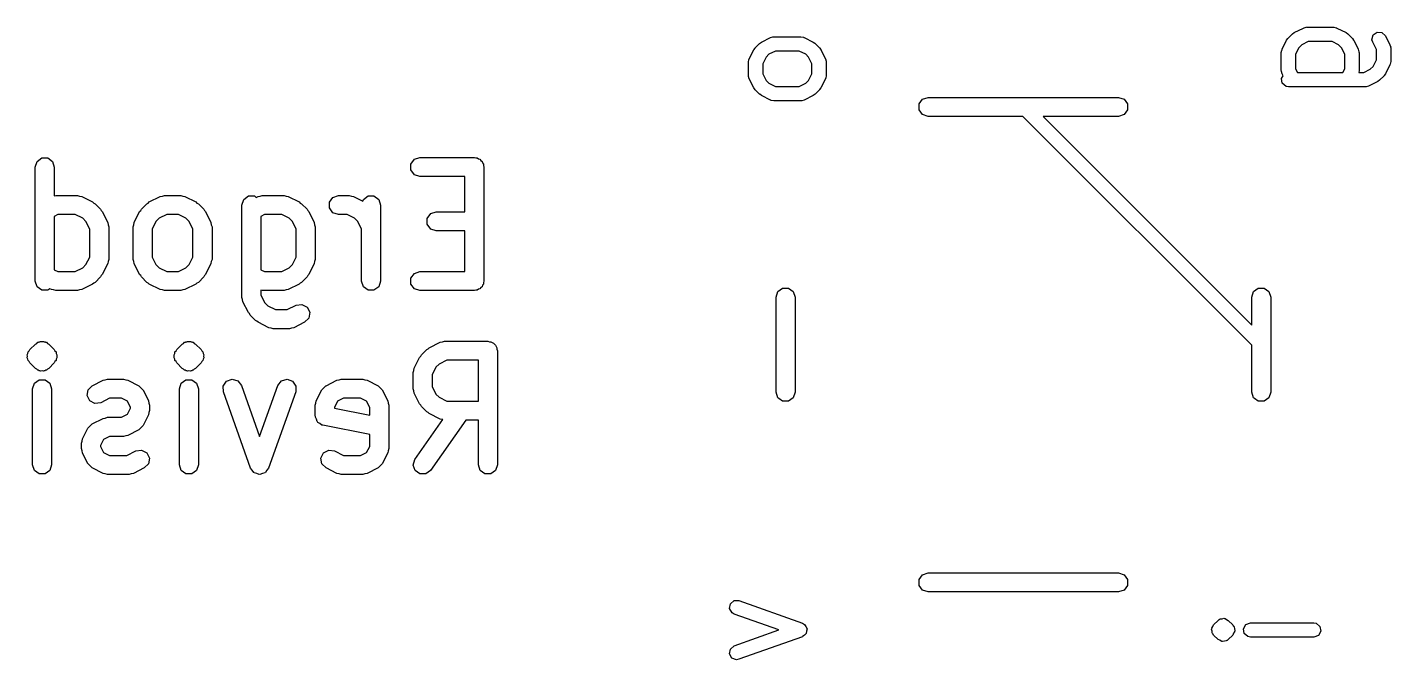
# Model space of a CAD drawing. Extents: x 0 to 132, y -20 to 105.
# Drawn here: x 74.22 to 88.55, y -0.09 to 6.56 of the extents above; entities that cross this region are included whole.
import ezdxf

# ---------------------------------------------------------------- set-up
doc = ezdxf.new("R2010")
doc.units = 0
doc.layers.add('BLACK', color=7, linetype='CONTINUOUS')

msp = doc.modelspace()

# ---------------------------------------------------------------- linework, layer by layer
at = {"layer": 'BLACK', "linetype": 'CONTINUOUS'}
for p, q in [((81.9394, 6.40287), (82.0346, 6.45049)), ((82.0346, 6.45049), (82.0596, 6.45791)), ((82.0596, 6.45791), (82.064, 6.45687)), ((82.064, 6.45687), (82.0682, 6.4584)), ((82.0682, 6.4584), (82.3539, 6.4584)), ((82.3539, 6.4584), (82.3796, 6.45388)), ((82.3796, 6.45388), (82.383, 6.451)), ((82.383, 6.451), (82.3874, 6.45049)), ((82.3874, 6.45049), (82.4827, 6.40287)), ((87.4723, 6.4412), (87.5199, 6.48882)), ((87.5199, 6.48882), (87.5383, 6.50168)), ((87.5383, 6.50168), (87.5394, 6.50287)), ((87.5394, 6.50287), (87.6346, 6.55049)), ((87.6346, 6.55049), (87.6596, 6.55791)), ((87.6596, 6.55791), (87.664, 6.55687)), ((87.664, 6.55687), (87.6682, 6.5584)), ((87.6682, 6.5584), (87.9539, 6.5584)), ((87.9539, 6.5584), (87.9796, 6.55388)), ((87.9796, 6.55388), (87.983, 6.551)), ((87.983, 6.551), (87.9874, 6.55049)), ((87.9874, 6.55049), (88.0827, 6.50287)), ((88.0827, 6.50287), (88.1007, 6.48951)), ((88.1007, 6.48951), (88.1022, 6.48882)), ((88.1022, 6.48882), (88.1498, 6.4412)), ((88.3556, 6.42721), (88.3675, 6.47711)), ((88.3675, 6.47711), (88.4087, 6.50767)), ((88.4087, 6.50767), (88.4599, 6.5046)), ((88.4599, 6.5046), (88.4972, 6.46933)), ((88.4972, 6.46933), (88.5448, 6.37409)), ((81.8106, 6.22647), (81.8583, 6.32171)), ((81.8583, 6.32171), (81.8716, 6.33971)), ((81.8716, 6.33971), (81.8723, 6.3412)), ((81.8723, 6.3412), (81.9199, 6.38882)), ((81.9199, 6.38882), (81.9383, 6.40168)), ((81.9383, 6.40168), (81.9394, 6.40287)), ((82.0859, 6.3084), (82.0174, 6.27415)), ((82.3362, 6.3084), (82.0859, 6.3084)), ((82.4047, 6.27415), (82.3362, 6.3084)), ((82.4827, 6.40287), (82.5007, 6.38951)), ((82.5007, 6.38951), (82.5022, 6.38882)), ((82.5022, 6.38882), (82.5498, 6.3412)), ((82.5498, 6.3412), (82.5627, 6.32283)), ((82.5627, 6.32283), (82.5638, 6.32171)), ((82.5638, 6.32171), (82.6115, 6.22647)), ((87.4027, 6.29293), (87.4072, 6.31858)), ((87.4072, 6.31858), (87.4101, 6.32201)), ((87.4101, 6.32201), (87.4106, 6.32647)), ((87.4106, 6.32647), (87.4583, 6.42171)), ((87.4583, 6.42171), (87.4716, 6.43971)), ((87.4716, 6.43971), (87.4723, 6.4412)), ((87.587, 6.34374), (87.5527, 6.27522)), ((87.6174, 6.37415), (87.587, 6.34374)), ((87.6859, 6.40841), (87.6174, 6.37415)), ((87.9362, 6.40841), (87.6859, 6.40841)), ((88.0047, 6.37415), (87.9362, 6.40841)), ((88.0351, 6.34374), (88.0047, 6.37415)), ((88.0694, 6.27522), (88.0351, 6.34374)), ((88.1498, 6.4412), (88.1627, 6.42283)), ((88.1627, 6.42283), (88.1638, 6.42171)), ((88.1638, 6.42171), (88.2115, 6.32647)), ((88.2115, 6.32647), (88.2189, 6.3015)), ((88.363, 6.40224), (88.3556, 6.42721)), ((88.4027, 6.32284), (88.363, 6.40224)), ((88.4027, 6.2154), (88.4027, 6.32284)), ((88.5448, 6.37409), (88.5522, 6.34912)), ((88.5522, 6.34912), (88.5512, 6.34476)), ((88.5512, 6.34476), (88.5527, 6.34055)), ((88.5527, 6.34055), (88.5527, 6.19769)), ((81.8027, 6.19293), (81.8072, 6.21858)), ((81.8027, 6.05007), (81.8027, 6.19293)), ((81.8072, 6.21858), (81.8101, 6.22201)), ((81.8101, 6.22201), (81.8106, 6.22647)), ((81.987, 6.24374), (81.9527, 6.17522)), ((81.9527, 6.17522), (81.9527, 6.06778)), ((82.0174, 6.27415), (81.987, 6.24374)), ((82.4351, 6.24374), (82.4047, 6.27415)), ((82.4694, 6.17522), (82.4351, 6.24374)), ((82.4694, 6.06778), (82.4694, 6.17522)), ((82.6115, 6.22647), (82.6189, 6.2015)), ((82.6189, 6.2015), (82.6178, 6.19714)), ((82.6178, 6.19714), (82.6194, 6.19293)), ((82.6194, 6.19293), (82.6194, 6.05007)), ((87.4027, 6.10245), (87.4027, 6.29293)), ((87.5527, 6.27522), (87.5527, 6.12016)), ((88.0694, 6.12016), (88.0694, 6.27522)), ((88.2189, 6.3015), (88.2178, 6.29714)), ((88.2178, 6.29714), (88.2194, 6.29293)), ((88.2194, 6.29293), (88.2194, 6.10245)), ((88.3685, 6.14688), (88.4027, 6.2154)), ((88.5448, 6.16415), (88.4972, 6.06891)), ((88.5453, 6.1686), (88.5448, 6.16415)), ((88.5482, 6.17204), (88.5453, 6.1686)), ((88.5527, 6.19769), (88.5482, 6.17204)), ((81.8042, 6.04586), (81.8027, 6.05007)), ((81.8032, 6.0415), (81.8042, 6.04586)), ((81.8106, 6.01653), (81.8032, 6.0415)), ((81.9527, 6.06778), (81.987, 5.99926)), ((82.4351, 5.99926), (82.4694, 6.06778)), ((82.612, 6.02098), (82.6115, 6.01653)), ((82.6149, 6.02442), (82.612, 6.02098)), ((82.6194, 6.05007), (82.6149, 6.02442)), ((87.4042, 6.09824), (87.4027, 6.10245)), ((87.4032, 6.09388), (87.4042, 6.09824)), ((87.4106, 6.06891), (87.4032, 6.09388)), ((87.4039, 6.02024), (87.4205, 6.04912)), ((87.4128, 5.96971), (87.4039, 6.02024)), ((87.4205, 6.04912), (87.4106, 6.06891)), ((87.5527, 6.12016), (87.5717, 6.08221)), ((87.5717, 6.08221), (88.0504, 6.08221)), ((88.0504, 6.08221), (88.0694, 6.12016)), ((88.2194, 6.10245), (88.2158, 6.08221)), ((88.2158, 6.08221), (88.2695, 6.08221)), ((88.2695, 6.08221), (88.338, 6.11647)), ((88.338, 6.11647), (88.3685, 6.14688)), ((88.4831, 6.04942), (88.4355, 6.0018)), ((88.4838, 6.0509), (88.4831, 6.04942)), ((88.4972, 6.06891), (88.4838, 6.0509)), ((81.8583, 5.92129), (81.8106, 6.01653)), ((81.8594, 5.92017), (81.8583, 5.92129)), ((81.8723, 5.9018), (81.8594, 5.92017)), ((81.9199, 5.85418), (81.8723, 5.9018)), ((81.987, 5.99926), (82.0174, 5.96885)), ((82.0174, 5.96885), (82.0859, 5.9346)), ((82.0859, 5.9346), (82.3362, 5.9346)), ((82.3362, 5.9346), (82.4047, 5.96885)), ((82.4047, 5.96885), (82.4351, 5.99926)), ((82.5498, 5.9018), (82.5022, 5.85418)), ((82.5505, 5.90328), (82.5498, 5.9018)), ((82.5638, 5.92129), (82.5505, 5.90328)), ((82.6115, 6.01653), (82.5638, 5.92129)), ((87.4521, 5.93674), (87.4128, 5.96971)), ((87.4777, 5.93221), (87.4521, 5.93674)), ((88.2872, 5.93221), (87.4777, 5.93221)), ((88.2915, 5.93375), (88.2872, 5.93221)), ((88.2958, 5.93271), (88.2915, 5.93375)), ((88.3208, 5.94013), (88.2958, 5.93271)), ((88.416, 5.98775), (88.3208, 5.94013)), ((88.4171, 5.98894), (88.416, 5.98775)), ((88.4355, 6.0018), (88.4171, 5.98894)), ((81.9214, 5.85349), (81.9199, 5.85418)), ((81.9394, 5.84013), (81.9214, 5.85349)), ((82.0346, 5.79251), (81.9394, 5.84013)), ((82.0391, 5.792), (82.0346, 5.79251)), ((82.0425, 5.78912), (82.0391, 5.792)), ((82.0682, 5.7846), (82.0425, 5.78912)), ((82.3539, 5.7846), (82.0682, 5.7846)), ((82.3581, 5.78613), (82.3539, 5.7846)), ((82.3625, 5.78509), (82.3581, 5.78613)), ((82.3874, 5.79251), (82.3625, 5.78509)), ((82.4827, 5.84013), (82.3874, 5.79251)), ((82.4838, 5.84132), (82.4827, 5.84013)), ((82.5022, 5.85418), (82.4838, 5.84132)), ((83.5969, 5.7524), (83.6332, 5.8024)), ((83.5969, 5.6906), (83.5969, 5.7524)), ((83.6332, 5.8024), (83.692, 5.8215)), ((83.692, 5.8215), (85.692, 5.8215)), ((85.692, 5.8215), (85.7508, 5.8024)), ((85.7508, 5.8024), (85.7871, 5.7524)), ((85.7871, 5.7524), (85.7871, 5.6906)), ((83.6332, 5.6406), (83.5969, 5.6906)), ((83.692, 5.6215), (83.6332, 5.6406)), ((84.6859, 5.6215), (83.692, 5.6215)), ((87.092, 3.21543), (84.6859, 5.6215)), ((85.692, 5.6215), (84.8981, 5.6215)), ((84.8981, 5.6215), (87.092, 3.42757)), ((85.7508, 5.6406), (85.692, 5.6215)), ((85.7871, 5.6906), (85.7508, 5.6406)), ((74.3262, 5.14792), (74.3762, 5.18425)), ((74.3762, 5.18425), (74.438, 5.18425)), ((74.438, 5.18425), (74.488, 5.14792)), ((78.2549, 5.12005), (78.2912, 5.17005)), ((78.2912, 5.17005), (78.35, 5.18914)), ((78.35, 5.18914), (78.9214, 5.18914)), ((78.9214, 5.18914), (78.9365, 5.18425)), ((78.9365, 5.18425), (78.9523, 5.18425)), ((78.9523, 5.18425), (78.9651, 5.17494)), ((78.9651, 5.17494), (78.9802, 5.17005)), ((78.9802, 5.17005), (78.9895, 5.15723)), ((74.3071, 5.08914), (74.3262, 5.14792)), ((74.3071, 3.88914), (74.3071, 5.08914)), ((74.488, 5.14792), (74.5071, 5.08914)), ((74.5071, 5.08914), (74.5071, 4.7845)), ((78.2549, 5.05824), (78.2549, 5.12005)), ((78.2912, 5.00824), (78.2549, 5.05824)), ((78.9895, 5.15723), (79.0023, 5.14792)), ((79.0023, 5.14792), (79.0072, 5.13286)), ((79.0072, 5.13286), (79.0165, 5.12005)), ((79.0165, 5.12005), (79.0165, 5.10421)), ((79.0165, 5.10421), (79.0214, 5.08914)), ((79.0214, 5.08914), (79.0214, 3.88914)), ((78.35, 4.98914), (78.2912, 5.00824)), ((78.8214, 4.98914), (78.35, 4.98914)), ((78.8214, 4.61771), (78.8214, 4.98914)), ((74.5071, 4.7845), (74.5214, 4.78914)), ((74.5214, 4.78914), (74.75, 4.78914)), ((74.75, 4.78914), (74.7719, 4.78202)), ((74.7719, 4.78202), (74.7947, 4.77858)), ((74.7947, 4.77858), (74.909, 4.72144)), ((75.5053, 4.72144), (75.6196, 4.77858)), ((75.6196, 4.77858), (75.6424, 4.78202)), ((75.6424, 4.78202), (75.6643, 4.78914)), ((75.6643, 4.78914), (75.8357, 4.78914)), ((75.8357, 4.78914), (75.8576, 4.78202)), ((75.8576, 4.78202), (75.8804, 4.77858)), ((75.8804, 4.77858), (75.9947, 4.72144)), ((76.4786, 4.68914), (76.4977, 4.74792)), ((76.4977, 4.74792), (76.5477, 4.78425)), ((76.5477, 4.78425), (76.6095, 4.78425)), ((76.6095, 4.78425), (76.6299, 4.76944)), ((76.6299, 4.76944), (76.6481, 4.77858)), ((76.6481, 4.77858), (76.6709, 4.78202)), ((76.6709, 4.78202), (76.6929, 4.78914)), ((76.6929, 4.78914), (76.9214, 4.78914)), ((76.9214, 4.78914), (76.9434, 4.78202)), ((76.9434, 4.78202), (76.9661, 4.77858)), ((76.9661, 4.77858), (77.0804, 4.72144)), ((77.3978, 4.72004), (77.4341, 4.77004)), ((77.4341, 4.77004), (77.4929, 4.78914)), ((77.4929, 4.78914), (77.6071, 4.78914)), ((77.6071, 4.78914), (77.6291, 4.78202)), ((77.6291, 4.78202), (77.6519, 4.77858)), ((77.6519, 4.77858), (77.749, 4.73002)), ((77.749, 4.73002), (77.7548, 4.74792)), ((77.7548, 4.74792), (77.8048, 4.78425)), ((77.8048, 4.78425), (77.8666, 4.78425)), ((77.8666, 4.78425), (77.9166, 4.74792)), ((77.9166, 4.74792), (77.9357, 4.68914)), ((74.545, 4.58914), (74.5071, 4.5702)), ((74.7264, 4.58914), (74.545, 4.58914)), ((74.805, 4.54981), (74.7264, 4.58914)), ((74.909, 4.72144), (74.9206, 4.71007)), ((74.9206, 4.71007), (74.935, 4.70271)), ((74.935, 4.70271), (74.9921, 4.64557)), ((74.9921, 4.64557), (74.9995, 4.63113)), ((74.9995, 4.63113), (75.0109, 4.61958)), ((75.0109, 4.61958), (75.068, 4.50529)), ((75.3463, 4.50529), (75.4034, 4.61958)), ((75.4034, 4.61958), (75.4148, 4.63113)), ((75.4148, 4.63113), (75.4221, 4.64557)), ((75.4221, 4.64557), (75.4793, 4.70271)), ((75.4793, 4.70271), (75.4937, 4.71007)), ((75.4937, 4.71007), (75.5053, 4.72144)), ((75.6879, 4.58914), (75.6092, 4.54982)), ((75.8121, 4.58914), (75.6879, 4.58914)), ((75.8908, 4.54981), (75.8121, 4.58914)), ((75.9947, 4.72144), (76.0063, 4.71007)), ((76.0063, 4.71007), (76.0207, 4.70271)), ((76.0207, 4.70271), (76.0779, 4.64557)), ((76.0779, 4.64557), (76.0852, 4.63113)), ((76.0852, 4.63113), (76.0966, 4.61958)), ((76.0966, 4.61958), (76.1537, 4.50529)), ((76.4786, 3.71771), (76.4786, 4.68914)), ((76.7165, 4.58914), (76.6786, 4.5702)), ((76.8978, 4.58914), (76.7165, 4.58914)), ((76.9765, 4.54981), (76.8978, 4.58914)), ((77.0804, 4.72144), (77.092, 4.71007)), ((77.092, 4.71007), (77.1064, 4.70271)), ((77.1064, 4.70271), (77.1636, 4.64557)), ((77.1636, 4.64557), (77.1709, 4.63113)), ((77.1709, 4.63113), (77.1823, 4.61958)), ((77.1823, 4.61958), (77.2394, 4.50529)), ((77.3978, 4.65824), (77.3978, 4.72004)), ((77.4341, 4.60824), (77.3978, 4.65824)), ((77.4929, 4.58914), (77.4341, 4.60824)), ((77.5835, 4.58914), (77.4929, 4.58914)), ((77.6622, 4.54981), (77.5835, 4.58914)), ((77.9357, 4.68914), (77.9357, 3.88914)), ((78.4263, 4.54862), (78.4626, 4.59862)), ((78.4626, 4.59862), (78.5214, 4.61771)), ((78.5214, 4.61771), (78.8214, 4.61771)), ((74.5071, 4.5702), (74.5071, 4.00809)), ((74.8392, 4.51562), (74.805, 4.54981)), ((74.8786, 4.43696), (74.8392, 4.51562)), ((75.068, 4.50529), (75.0714, 4.4825)), ((75.0714, 4.4825), (75.0786, 4.46057)), ((75.0786, 4.46057), (75.0786, 4.11771)), ((75.3357, 4.46057), (75.3428, 4.4825)), ((75.3357, 4.11771), (75.3357, 4.46057)), ((75.3428, 4.4825), (75.3463, 4.50529)), ((75.575, 4.51562), (75.5357, 4.43697)), ((75.6092, 4.54982), (75.575, 4.51562)), ((75.925, 4.51562), (75.8908, 4.54981)), ((75.9643, 4.43696), (75.925, 4.51562)), ((76.1537, 4.50529), (76.1572, 4.4825)), ((76.1572, 4.4825), (76.1643, 4.46057)), ((76.1643, 4.46057), (76.1643, 4.11771)), ((76.6786, 4.5702), (76.6786, 4.00809)), ((77.0107, 4.51562), (76.9765, 4.54981)), ((77.05, 4.43696), (77.0107, 4.51562)), ((77.2394, 4.50529), (77.2429, 4.4825)), ((77.2429, 4.4825), (77.25, 4.46057)), ((77.25, 4.46057), (77.25, 4.11771)), ((77.6964, 4.51562), (77.6622, 4.54981)), ((77.7357, 4.43697), (77.6964, 4.51562)), ((78.4263, 4.48681), (78.4263, 4.54862)), ((78.4626, 4.43681), (78.4263, 4.48681)), ((74.8786, 4.14132), (74.8786, 4.43696)), ((75.5357, 4.43697), (75.5357, 4.14132)), ((75.9643, 4.14132), (75.9643, 4.43696)), ((77.05, 4.14132), (77.05, 4.43696)), ((77.7357, 3.88914), (77.7357, 4.43697)), ((78.5214, 4.41771), (78.4626, 4.43681)), ((78.8214, 4.41771), (78.5214, 4.41771)), ((78.8214, 3.98914), (78.8214, 4.41771)), ((74.7264, 3.98914), (74.8051, 4.02847)), ((74.8051, 4.02847), (74.8392, 4.06266)), ((74.8392, 4.06266), (74.8786, 4.14132)), ((75.068, 4.07299), (75.0109, 3.95871)), ((75.0714, 4.09579), (75.068, 4.07299)), ((75.0786, 4.11771), (75.0714, 4.09579)), ((75.3428, 4.09579), (75.3357, 4.11771)), ((75.3463, 4.07299), (75.3428, 4.09579)), ((75.4034, 3.95871), (75.3463, 4.07299)), ((75.5357, 4.14132), (75.575, 4.06266)), ((75.575, 4.06266), (75.6092, 4.02847)), ((75.6092, 4.02847), (75.6879, 3.98914)), ((75.8121, 3.98914), (75.8908, 4.02847)), ((75.8908, 4.02847), (75.925, 4.06267)), ((75.925, 4.06267), (75.9643, 4.14132)), ((76.1537, 4.07299), (76.0966, 3.95871)), ((76.1572, 4.09579), (76.1537, 4.07299)), ((76.1643, 4.11771), (76.1572, 4.09579)), ((76.8978, 3.98914), (76.9765, 4.02847)), ((76.9765, 4.02847), (77.0107, 4.06266)), ((77.0107, 4.06266), (77.05, 4.14132)), ((77.2394, 4.07299), (77.1823, 3.95871)), ((77.2429, 4.09579), (77.2394, 4.07299)), ((77.25, 4.11771), (77.2429, 4.09579)), ((74.3262, 3.83037), (74.3071, 3.88914)), ((74.5071, 4.00809), (74.545, 3.98914)), ((74.545, 3.98914), (74.7264, 3.98914)), ((74.935, 3.87558), (74.9206, 3.86822)), ((74.9921, 3.93272), (74.935, 3.87558)), ((74.9995, 3.94716), (74.9921, 3.93272)), ((75.0109, 3.95871), (74.9995, 3.94716)), ((75.4148, 3.94716), (75.4034, 3.95871)), ((75.4221, 3.93272), (75.4148, 3.94716)), ((75.4793, 3.87558), (75.4221, 3.93272)), ((75.4937, 3.86822), (75.4793, 3.87558)), ((75.6879, 3.98914), (75.8121, 3.98914)), ((76.0207, 3.87558), (76.0063, 3.86822)), ((76.0779, 3.93272), (76.0207, 3.87558)), ((76.0852, 3.94716), (76.0779, 3.93272)), ((76.0966, 3.95871), (76.0852, 3.94716)), ((76.6786, 4.00809), (76.7165, 3.98914)), ((76.7165, 3.98914), (76.8978, 3.98914)), ((77.1064, 3.87558), (77.092, 3.86822)), ((77.1636, 3.93272), (77.1064, 3.87558)), ((77.1709, 3.94716), (77.1636, 3.93272)), ((77.1823, 3.95871), (77.1709, 3.94716)), ((77.7548, 3.83037), (77.7357, 3.88914)), ((77.9357, 3.88914), (77.9166, 3.83036)), ((78.2549, 3.92005), (78.2912, 3.97004)), ((78.2549, 3.85824), (78.2549, 3.92005)), ((78.2912, 3.97004), (78.35, 3.98914)), ((78.35, 3.98914), (78.8214, 3.98914)), ((79.0214, 3.88914), (79.0165, 3.87408)), ((79.0165, 3.87408), (79.0165, 3.85824)), ((74.3762, 3.79404), (74.3262, 3.83037)), ((74.438, 3.79404), (74.3762, 3.79404)), ((74.4584, 3.80884), (74.438, 3.79404)), ((74.4767, 3.7997), (74.4584, 3.80884)), ((74.4995, 3.79627), (74.4767, 3.7997)), ((74.5214, 3.78914), (74.4995, 3.79627)), ((74.75, 3.78914), (74.5214, 3.78914)), ((74.7719, 3.79627), (74.75, 3.78914)), ((74.7947, 3.7997), (74.7719, 3.79627)), ((74.909, 3.85684), (74.7947, 3.7997)), ((74.9206, 3.86822), (74.909, 3.85684)), ((75.5053, 3.85684), (75.4937, 3.86822)), ((75.6196, 3.7997), (75.5053, 3.85684)), ((75.6424, 3.79627), (75.6196, 3.7997)), ((75.6643, 3.78914), (75.6424, 3.79627)), ((75.8357, 3.78914), (75.6643, 3.78914)), ((75.8576, 3.79627), (75.8357, 3.78914)), ((75.8804, 3.7997), (75.8576, 3.79627)), ((75.9947, 3.85684), (75.8804, 3.7997)), ((76.0063, 3.86822), (75.9947, 3.85684)), ((76.6929, 3.78914), (76.6786, 3.79378)), ((76.6786, 3.79378), (76.6786, 3.74132)), ((76.6786, 3.74132), (76.7179, 3.66266)), ((76.9214, 3.78914), (76.6929, 3.78914)), ((76.9434, 3.79627), (76.9214, 3.78914)), ((76.9661, 3.7997), (76.9434, 3.79627)), ((77.0804, 3.85684), (76.9661, 3.7997)), ((77.092, 3.86822), (77.0804, 3.85684)), ((77.8048, 3.79404), (77.7548, 3.83037)), ((77.8666, 3.79404), (77.8048, 3.79404)), ((77.9166, 3.83036), (77.8666, 3.79404)), ((78.2912, 3.80824), (78.2549, 3.85824)), ((78.35, 3.78914), (78.2912, 3.80824)), ((78.9214, 3.78914), (78.35, 3.78914)), ((78.9365, 3.79404), (78.9214, 3.78914)), ((78.9523, 3.79404), (78.9365, 3.79404)), ((78.9651, 3.80335), (78.9523, 3.79404)), ((78.9802, 3.80824), (78.9651, 3.80335)), ((78.9895, 3.82105), (78.9802, 3.80824)), ((79.0023, 3.83036), (78.9895, 3.82105)), ((79.0072, 3.84543), (79.0023, 3.83036)), ((79.0165, 3.85824), (79.0072, 3.84543)), ((82.092, 3.7215), (82.1111, 3.78028)), ((82.1111, 3.78028), (82.1611, 3.81661)), ((82.1611, 3.81661), (82.2229, 3.81661)), ((82.2229, 3.81661), (82.2729, 3.78028)), ((82.2729, 3.78028), (82.292, 3.7215)), ((87.092, 3.7215), (87.1111, 3.78028)), ((87.1111, 3.78028), (87.1611, 3.81661)), ((87.1611, 3.81661), (87.2229, 3.81661)), ((87.2229, 3.81661), (87.2729, 3.78028)), ((87.2729, 3.78028), (87.292, 3.7215)), ((76.4857, 3.69579), (76.4786, 3.71771)), ((76.4891, 3.67299), (76.4857, 3.69579)), ((76.5463, 3.55871), (76.4891, 3.67299)), ((76.7179, 3.66266), (76.7521, 3.62847)), ((76.7521, 3.62847), (76.8307, 3.58914)), ((76.8307, 3.58914), (76.955, 3.58914)), ((76.955, 3.58914), (77.0481, 3.63573)), ((77.0481, 3.63573), (77.1093, 3.64493)), ((77.1093, 3.64493), (77.1641, 3.61646)), ((77.1641, 3.61646), (77.1917, 3.56118)), ((82.092, 3.2215), (82.092, 3.7215)), ((82.292, 3.7215), (82.292, 2.7215)), ((87.092, 3.42757), (87.092, 3.7215)), ((87.292, 3.7215), (87.292, 2.7215)), ((76.5576, 3.54716), (76.5463, 3.55871)), ((76.565, 3.53272), (76.5576, 3.54716)), ((76.6221, 3.47558), (76.565, 3.53272)), ((76.6366, 3.46822), (76.6221, 3.47558)), ((76.6481, 3.45684), (76.6366, 3.46822)), ((76.7624, 3.3997), (76.6481, 3.45684)), ((77.1376, 3.45684), (77.0233, 3.3997)), ((77.1816, 3.50021), (77.1376, 3.45684)), ((77.1917, 3.56118), (77.1816, 3.50021)), ((76.7852, 3.39627), (76.7624, 3.3997)), ((76.8071, 3.38914), (76.7852, 3.39627)), ((76.9786, 3.38914), (76.8071, 3.38914)), ((77.0005, 3.39627), (76.9786, 3.38914)), ((77.0233, 3.3997), (77.0005, 3.39627)), ((74.2323, 3.1454), (74.2435, 3.1566)), ((74.2435, 3.1566), (74.2507, 3.17071)), ((74.2507, 3.17071), (74.3079, 3.22785)), ((74.3079, 3.22785), (74.322, 3.23504)), ((74.322, 3.23504), (74.3332, 3.24624)), ((74.3332, 3.24624), (74.3411, 3.24751)), ((74.3411, 3.24751), (74.3477, 3.25225)), ((74.3477, 3.25225), (74.3557, 3.25225)), ((74.3557, 3.25225), (74.3629, 3.25591)), ((74.3629, 3.25591), (74.3786, 3.25343)), ((74.3786, 3.25343), (74.3942, 3.25591)), ((74.3942, 3.25591), (74.4014, 3.25225)), ((74.4014, 3.25225), (74.4095, 3.25225)), ((74.4095, 3.25225), (74.416, 3.2475)), ((74.416, 3.2475), (74.424, 3.24624)), ((74.424, 3.24624), (74.4352, 3.23504)), ((74.4352, 3.23504), (74.4493, 3.22785)), ((74.4493, 3.22785), (74.5064, 3.17071)), ((74.5064, 3.17071), (74.5136, 3.1566)), ((74.5136, 3.1566), (74.5248, 3.1454)), ((75.7752, 3.1454), (75.7864, 3.1566)), ((75.7864, 3.1566), (75.7936, 3.17071)), ((75.7936, 3.17071), (75.8507, 3.22785)), ((75.8507, 3.22785), (75.8648, 3.23504)), ((75.8648, 3.23504), (75.876, 3.24624)), ((75.876, 3.24624), (75.884, 3.24751)), ((75.884, 3.24751), (75.8905, 3.25225)), ((75.8905, 3.25225), (75.8986, 3.25225)), ((75.8986, 3.25225), (75.9058, 3.25591)), ((75.9058, 3.25591), (75.9214, 3.25343)), ((75.9214, 3.25343), (75.9371, 3.25591)), ((75.9371, 3.25591), (75.9443, 3.25225)), ((75.9443, 3.25225), (75.9523, 3.25225)), ((75.9523, 3.25225), (75.9589, 3.2475)), ((75.9589, 3.2475), (75.9668, 3.24624)), ((75.9668, 3.24624), (75.978, 3.23504)), ((75.978, 3.23504), (75.9921, 3.22785)), ((75.9921, 3.22785), (76.0493, 3.17071)), ((76.0493, 3.17071), (76.0565, 3.1566)), ((76.0565, 3.1566), (76.0677, 3.1454)), ((78.365, 3.11357), (78.4221, 3.17071)), ((78.4221, 3.17071), (78.4366, 3.17807)), ((78.4366, 3.17807), (78.4481, 3.18944)), ((78.4481, 3.18944), (78.5624, 3.24659)), ((78.5624, 3.24659), (78.5852, 3.25002)), ((78.5852, 3.25002), (78.6071, 3.25714)), ((78.6071, 3.25714), (79.0643, 3.25714)), ((79.0643, 3.25714), (79.0793, 3.25225)), ((79.0793, 3.25225), (79.0952, 3.25225)), ((79.0952, 3.25225), (79.108, 3.24294)), ((79.108, 3.24294), (79.1231, 3.23805)), ((79.1231, 3.23805), (79.1324, 3.22523)), ((79.1324, 3.22523), (79.1452, 3.21592)), ((79.1452, 3.21592), (79.1501, 3.20086)), ((79.1501, 3.20086), (79.1594, 3.18804)), ((79.1594, 3.18804), (79.1594, 3.17221)), ((79.1594, 3.17221), (79.1643, 3.15714)), ((79.1643, 3.15714), (79.1643, 1.95714)), ((82.092, 2.7215), (82.092, 3.2215)), ((87.092, 2.7215), (87.092, 3.21543)), ((74.2227, 3.11564), (74.2298, 3.12975)), ((74.2251, 3.1), (74.2227, 3.11564)), ((74.2227, 3.08436), (74.2251, 3.1)), ((74.2298, 3.07024), (74.2227, 3.08436)), ((74.2298, 3.12975), (74.2323, 3.1454)), ((74.2323, 3.0546), (74.2298, 3.07024)), ((74.2435, 3.0434), (74.2323, 3.0546)), ((74.2507, 3.02929), (74.2435, 3.0434)), ((74.3079, 2.97215), (74.2507, 3.02929)), ((74.5064, 3.02929), (74.4493, 2.97215)), ((74.5136, 3.0434), (74.5064, 3.02929)), ((74.5248, 3.0546), (74.5136, 3.0434)), ((74.5248, 3.1454), (74.5273, 3.12975)), ((74.5273, 3.07024), (74.5248, 3.0546)), ((74.5273, 3.12975), (74.5345, 3.11564)), ((74.5345, 3.08436), (74.5273, 3.07024)), ((74.5345, 3.11564), (74.532, 3.1)), ((74.532, 3.1), (74.5345, 3.08436)), ((75.7655, 3.11564), (75.7727, 3.12975)), ((75.768, 3.1), (75.7655, 3.11564)), ((75.7655, 3.08436), (75.768, 3.1)), ((75.7727, 3.07024), (75.7655, 3.08436)), ((75.7727, 3.12975), (75.7752, 3.1454)), ((75.7752, 3.0546), (75.7727, 3.07024)), ((75.7864, 3.0434), (75.7752, 3.0546)), ((75.7936, 3.02929), (75.7864, 3.0434)), ((75.8507, 2.97215), (75.7936, 3.02929)), ((76.0493, 3.02929), (75.9921, 2.97215)), ((76.0565, 3.0434), (76.0493, 3.02929)), ((76.0677, 3.0546), (76.0565, 3.0434)), ((76.0677, 3.1454), (76.0701, 3.12975)), ((76.0701, 3.07024), (76.0677, 3.0546)), ((76.0701, 3.12975), (76.0773, 3.11564)), ((76.0773, 3.08436), (76.0701, 3.07024)), ((76.0773, 3.11564), (76.0749, 3.1)), ((76.0749, 3.1), (76.0773, 3.08436)), ((78.2891, 2.97329), (78.3463, 3.08758)), ((78.3463, 3.08758), (78.3576, 3.09913)), ((78.3576, 3.09913), (78.365, 3.11357)), ((78.5521, 3.01782), (78.5179, 2.98362)), ((78.6307, 3.05714), (78.5521, 3.01782)), ((78.9643, 3.05714), (78.6307, 3.05714)), ((78.9643, 2.62857), (78.9643, 3.05714)), ((74.322, 2.96496), (74.3079, 2.97215)), ((74.3332, 2.95376), (74.322, 2.96496)), ((74.3411, 2.9525), (74.3332, 2.95376)), ((74.3477, 2.94775), (74.3411, 2.9525)), ((74.3557, 2.94775), (74.3477, 2.94775)), ((74.3629, 2.94409), (74.3557, 2.94775)), ((74.3786, 2.94657), (74.3629, 2.94409)), ((74.3942, 2.94409), (74.3786, 2.94657)), ((74.4014, 2.94775), (74.3942, 2.94409)), ((74.4095, 2.94775), (74.4014, 2.94775)), ((74.416, 2.9525), (74.4095, 2.94775)), ((74.424, 2.95376), (74.416, 2.9525)), ((74.4352, 2.96496), (74.424, 2.95376)), ((74.4493, 2.97215), (74.4352, 2.96496)), ((75.8648, 2.96496), (75.8507, 2.97215)), ((75.876, 2.95376), (75.8648, 2.96496)), ((75.884, 2.9525), (75.876, 2.95376)), ((75.8905, 2.94775), (75.884, 2.9525)), ((75.8986, 2.94775), (75.8905, 2.94775)), ((75.9058, 2.94409), (75.8986, 2.94775)), ((75.9214, 2.94657), (75.9058, 2.94409)), ((75.9371, 2.94409), (75.9214, 2.94657)), ((75.9443, 2.94775), (75.9371, 2.94409)), ((75.9523, 2.94775), (75.9443, 2.94775)), ((75.9589, 2.9525), (75.9523, 2.94775)), ((75.9668, 2.95376), (75.9589, 2.9525)), ((75.978, 2.96496), (75.9668, 2.95376)), ((75.9921, 2.97215), (75.978, 2.96496)), ((78.2786, 2.92857), (78.2857, 2.9505)), ((78.2786, 2.75714), (78.2786, 2.92857)), ((78.2857, 2.9505), (78.2891, 2.97329)), ((78.5179, 2.98362), (78.4786, 2.90497)), ((78.4786, 2.90497), (78.4786, 2.78075)), ((74.2786, 2.75714), (74.2977, 2.81592)), ((74.2786, 1.95714), (74.2786, 2.75714)), ((74.2977, 2.81592), (74.3477, 2.85225)), ((74.3477, 2.85225), (74.4095, 2.85225)), ((74.4095, 2.85225), (74.4595, 2.81592)), ((74.4595, 2.81592), (74.4786, 2.75714)), ((74.4786, 2.75714), (74.4786, 1.95714)), ((74.8511, 2.68511), (74.8612, 2.74607)), ((74.8612, 2.74607), (74.9053, 2.78944)), ((74.9053, 2.78944), (75.0196, 2.84658)), ((75.0196, 2.84658), (75.0424, 2.85002)), ((75.0424, 2.85002), (75.0643, 2.85714)), ((75.0643, 2.85714), (75.2357, 2.85714)), ((75.2357, 2.85714), (75.2576, 2.85002)), ((75.2576, 2.85002), (75.2804, 2.84658)), ((75.2804, 2.84658), (75.3947, 2.78944)), ((75.3947, 2.78944), (75.3953, 2.78888)), ((75.3953, 2.78888), (75.3961, 2.78875)), ((75.3961, 2.78875), (75.4172, 2.76728)), ((75.4172, 2.76728), (75.4388, 2.74607)), ((75.4388, 2.74607), (75.4389, 2.74529)), ((75.4389, 2.74529), (75.4394, 2.74472)), ((75.4394, 2.74472), (75.4966, 2.63044)), ((75.8214, 2.75714), (75.8405, 2.81592)), ((75.8214, 1.95714), (75.8214, 2.75714)), ((75.8405, 2.81592), (75.8905, 2.85225)), ((75.8905, 2.85225), (75.9523, 2.85225)), ((75.9523, 2.85225), (76.0023, 2.81592)), ((76.0023, 2.81592), (76.0214, 2.75714)), ((76.0214, 2.75714), (76.0214, 1.95714)), ((76.2826, 2.78529), (76.3175, 2.83631)), ((76.2844, 2.72351), (76.2826, 2.78529)), ((76.5701, 1.92351), (76.2844, 2.72351)), ((76.3175, 2.83631), (76.3757, 2.8571)), ((76.3757, 2.8571), (76.435, 2.83971)), ((76.435, 2.83971), (76.4727, 2.79078)), ((76.4727, 2.79078), (76.6643, 2.25446)), ((76.6643, 2.25446), (76.8558, 2.79078)), ((77.0442, 2.72351), (76.7585, 1.92351)), ((76.8558, 2.79078), (76.8936, 2.83971)), ((76.8936, 2.83971), (76.9529, 2.8571)), ((76.9529, 2.8571), (77.0111, 2.83631)), ((77.0111, 2.83631), (77.046, 2.78529)), ((77.046, 2.78529), (77.0442, 2.72351)), ((77.2606, 2.63044), (77.3177, 2.74472)), ((77.3177, 2.74472), (77.3183, 2.74529)), ((77.3183, 2.74529), (77.3184, 2.74607)), ((77.3184, 2.74607), (77.3399, 2.76725)), ((77.3399, 2.76725), (77.3611, 2.78875)), ((77.3611, 2.78875), (77.3619, 2.78888)), ((77.3619, 2.78888), (77.3624, 2.78944)), ((77.3624, 2.78944), (77.4767, 2.84658)), ((77.4767, 2.84658), (77.4995, 2.85002)), ((77.4995, 2.85002), (77.5214, 2.85714)), ((77.5214, 2.85714), (77.75, 2.85714)), ((77.75, 2.85714), (77.7719, 2.85002)), ((77.7719, 2.85002), (77.7947, 2.84658)), ((77.7947, 2.84658), (77.909, 2.78944)), ((77.909, 2.78944), (77.9096, 2.78889)), ((77.9096, 2.78889), (77.9104, 2.78875)), ((77.9104, 2.78875), (77.9315, 2.76727)), ((77.9315, 2.76727), (77.953, 2.74607)), ((77.953, 2.74607), (77.9532, 2.74529)), ((77.9532, 2.74529), (77.9537, 2.74472)), ((77.9537, 2.74472), (78.0109, 2.63044)), ((78.2857, 2.73522), (78.2786, 2.75714)), ((78.2891, 2.71242), (78.2857, 2.73522)), ((78.4786, 2.78075), (78.5179, 2.70209)), ((74.8788, 2.62983), (74.8511, 2.68511)), ((74.9336, 2.60135), (74.8788, 2.62983)), ((74.9947, 2.61056), (74.9336, 2.60135)), ((75.0879, 2.65714), (74.9947, 2.61056)), ((75.2121, 2.65714), (75.0879, 2.65714)), ((75.2755, 2.62546), (75.2121, 2.65714)), ((75.3071, 2.56211), (75.2755, 2.62546)), ((75.4966, 2.63044), (75.5, 2.60764)), ((75.5, 2.60764), (75.5071, 2.58571)), ((75.5071, 2.58571), (75.5071, 2.52857)), ((77.25, 2.58571), (77.2571, 2.60764)), ((77.25, 2.47143), (77.25, 2.58571)), ((77.2571, 2.60764), (77.2606, 2.63044)), ((77.4817, 2.62546), (77.45, 2.56211)), ((77.545, 2.65714), (77.4817, 2.62546)), ((77.7264, 2.65714), (77.545, 2.65714)), ((77.7897, 2.62546), (77.7264, 2.65714)), ((77.8214, 2.56211), (77.7897, 2.62546)), ((78.0109, 2.63044), (78.0143, 2.60764)), ((78.0143, 2.60764), (78.0214, 2.58571)), ((78.0214, 2.58571), (78.0214, 2.12857)), ((78.3463, 2.59814), (78.2891, 2.71242)), ((78.3576, 2.58659), (78.3463, 2.59814)), ((78.365, 2.57215), (78.3576, 2.58659)), ((78.5179, 2.70209), (78.5521, 2.6679)), ((78.5521, 2.6679), (78.6307, 2.62857)), ((78.6307, 2.62857), (78.9643, 2.62857)), ((82.1111, 2.66272), (82.092, 2.7215)), ((82.1221, 2.65474), (82.1111, 2.66272)), ((82.1111, 2.66272), (82.1111, 2.66272)), ((82.1611, 2.62639), (82.1221, 2.65474)), ((82.2229, 2.62639), (82.1611, 2.62639)), ((82.2729, 2.66272), (82.2229, 2.62639)), ((82.292, 2.7215), (82.2729, 2.66272)), ((87.1111, 2.66272), (87.092, 2.7215)), ((87.1221, 2.65474), (87.1111, 2.66272)), ((87.1111, 2.66272), (87.1111, 2.66272)), ((87.1611, 2.62639), (87.1221, 2.65474)), ((87.2229, 2.62639), (87.1611, 2.62639)), ((87.2729, 2.66272), (87.2229, 2.62639)), ((87.292, 2.7215), (87.2729, 2.66272)), ((74.9053, 2.38944), (75.0196, 2.44658)), ((75.0196, 2.44658), (75.0424, 2.45002)), ((75.0424, 2.45002), (75.0643, 2.45714)), ((75.0643, 2.45714), (75.2121, 2.45714)), ((75.2121, 2.45714), (75.2755, 2.48882)), ((75.2755, 2.48882), (75.3071, 2.55218)), ((75.3071, 2.55218), (75.3071, 2.56211)), ((75.4966, 2.48385), (75.4394, 2.36957)), ((75.5, 2.50664), (75.4966, 2.48385)), ((75.5071, 2.52857), (75.5, 2.50664)), ((77.2519, 2.46569), (77.25, 2.47143)), ((77.2507, 2.45978), (77.2519, 2.46569)), ((77.2613, 2.43675), (77.2507, 2.45978)), ((77.2691, 2.41265), (77.2613, 2.43675)), ((77.45, 2.56211), (77.45, 2.55341)), ((77.45, 2.55341), (77.8214, 2.47912)), ((77.8214, 2.47912), (77.8214, 2.56211)), ((78.4221, 2.515), (78.365, 2.57215)), ((78.4366, 2.50765), (78.4221, 2.515)), ((78.4481, 2.49627), (78.4366, 2.50765)), ((78.5624, 2.43913), (78.4481, 2.49627)), ((78.5852, 2.4357), (78.5624, 2.43913)), ((74.8034, 2.23044), (74.8606, 2.34472)), ((74.8606, 2.34472), (74.8611, 2.34529)), ((74.8611, 2.34529), (74.8612, 2.34607)), ((74.8612, 2.34607), (74.8827, 2.36723)), ((74.8827, 2.36723), (74.9039, 2.38875)), ((74.9039, 2.38875), (74.9047, 2.38888)), ((74.9047, 2.38888), (74.9053, 2.38944)), ((75.3947, 2.32484), (75.2804, 2.2677)), ((75.3953, 2.3254), (75.3947, 2.32484)), ((75.3961, 2.32553), (75.3953, 2.3254)), ((75.4172, 2.347), (75.3961, 2.32553)), ((75.4388, 2.36821), (75.4172, 2.347)), ((75.4389, 2.369), (75.4388, 2.36821)), ((75.4394, 2.36957), (75.4389, 2.369)), ((77.274, 2.4091), (77.2691, 2.41265)), ((77.2765, 2.40363), (77.274, 2.4091)), ((77.2986, 2.39122), (77.2765, 2.40363)), ((77.3191, 2.37632), (77.2986, 2.39122)), ((77.3251, 2.37632), (77.3191, 2.37632)), ((77.3304, 2.37337), (77.3251, 2.37632)), ((77.8214, 2.27516), (77.3304, 2.37337)), ((78.2966, 2.01449), (78.5903, 2.43403)), ((78.8306, 2.42857), (78.4605, 1.8998)), ((78.5903, 2.43403), (78.5852, 2.4357)), ((78.9643, 2.42857), (78.8306, 2.42857)), ((78.9643, 1.95714), (78.9643, 2.42857)), ((74.7929, 2.18572), (74.8, 2.20764)), ((74.7929, 2.12857), (74.7929, 2.18572)), ((74.8, 2.20764), (74.8034, 2.23044)), ((75.0245, 2.22546), (74.9929, 2.16211)), ((74.9929, 2.16211), (74.9929, 2.15218)), ((74.9929, 2.15218), (75.0245, 2.08882)), ((75.0879, 2.25714), (75.0245, 2.22546)), ((75.2357, 2.25714), (75.0879, 2.25714)), ((75.2576, 2.26427), (75.2357, 2.25714)), ((75.2804, 2.2677), (75.2576, 2.26427)), ((77.7897, 2.08882), (77.8214, 2.15218)), ((77.8214, 2.15218), (77.8214, 2.27516)), ((74.8, 2.10664), (74.7929, 2.12857)), ((74.8034, 2.08385), (74.8, 2.10664)), ((74.8606, 1.96957), (74.8034, 2.08385)), ((75.0245, 2.08882), (75.0879, 2.05714)), ((75.0879, 2.05714), (75.2693, 2.05714)), ((75.2693, 2.05714), (75.3624, 2.10373)), ((75.3624, 2.10373), (75.4235, 2.11293)), ((75.4235, 2.11293), (75.4784, 2.08446)), ((75.4784, 2.08446), (75.506, 2.02918)), ((75.506, 2.02918), (75.4959, 1.96821)), ((77.3083, 2.02918), (77.3359, 2.08446)), ((77.3184, 1.96821), (77.3083, 2.02918)), ((77.3359, 2.08446), (77.3907, 2.11293)), ((77.3907, 2.11293), (77.4519, 2.10373)), ((77.4519, 2.10373), (77.545, 2.05714)), ((77.545, 2.05714), (77.7264, 2.05714)), ((77.7264, 2.05714), (77.7897, 2.08882)), ((78.0109, 2.08385), (77.9537, 1.96957)), ((78.0143, 2.10664), (78.0109, 2.08385)), ((78.0214, 2.12857), (78.0143, 2.10664)), ((78.2786, 1.95538), (78.2966, 2.01449)), ((74.2977, 1.89836), (74.2786, 1.95714)), ((74.3477, 1.86204), (74.2977, 1.89836)), ((74.4595, 1.89836), (74.4095, 1.86204)), ((74.4786, 1.95714), (74.4595, 1.89836)), ((74.8611, 1.969), (74.8606, 1.96957)), ((74.8612, 1.96821), (74.8611, 1.969)), ((74.8827, 1.94707), (74.8612, 1.96821)), ((74.9039, 1.92553), (74.8827, 1.94707)), ((74.9047, 1.9254), (74.9039, 1.92553)), ((74.9053, 1.92484), (74.9047, 1.9254)), ((75.0196, 1.8677), (74.9053, 1.92484)), ((75.0424, 1.86427), (75.0196, 1.8677)), ((75.0643, 1.85714), (75.0424, 1.86427)), ((75.3148, 1.86427), (75.2929, 1.85714)), ((75.3376, 1.8677), (75.3148, 1.86427)), ((75.4519, 1.92484), (75.3376, 1.8677)), ((75.4959, 1.96821), (75.4519, 1.92484)), ((75.8405, 1.89836), (75.8214, 1.95714)), ((75.8905, 1.86204), (75.8405, 1.89836)), ((76.0023, 1.89836), (75.9523, 1.86204)), ((76.0214, 1.95714), (76.0023, 1.89836)), ((76.5873, 1.9012), (76.5701, 1.92351)), ((76.6032, 1.87797), (76.5873, 1.9012)), ((76.606, 1.87696), (76.6032, 1.87797)), ((76.6079, 1.87458), (76.606, 1.87696)), ((76.6349, 1.86665), (76.6079, 1.87458)), ((76.6614, 1.85718), (76.6349, 1.86665)), ((76.6937, 1.86666), (76.6672, 1.85718)), ((76.7207, 1.87458), (76.6937, 1.86666)), ((76.7225, 1.87696), (76.7207, 1.87458)), ((76.7254, 1.87797), (76.7225, 1.87696)), ((76.7413, 1.90123), (76.7254, 1.87797)), ((76.7585, 1.92351), (76.7413, 1.90123)), ((77.3624, 1.92484), (77.3184, 1.96821)), ((77.4767, 1.8677), (77.3624, 1.92484)), ((77.4995, 1.86427), (77.4767, 1.8677)), ((77.5214, 1.85714), (77.4995, 1.86427)), ((77.7719, 1.86427), (77.75, 1.85714)), ((77.7947, 1.8677), (77.7719, 1.86427)), ((77.909, 1.92484), (77.7947, 1.8677)), ((77.9096, 1.9254), (77.909, 1.92484)), ((77.9104, 1.92553), (77.9096, 1.9254)), ((77.9315, 1.94703), (77.9104, 1.92553)), ((77.953, 1.96821), (77.9315, 1.94703)), ((77.9532, 1.969), (77.953, 1.96821)), ((77.9537, 1.96957), (77.9532, 1.969)), ((78.2987, 1.89695), (78.2786, 1.95538)), ((78.3493, 1.86151), (78.2987, 1.89695)), ((78.4605, 1.8998), (78.4111, 1.8626)), ((78.9834, 1.89836), (78.9643, 1.95714)), ((79.0334, 1.86204), (78.9834, 1.89836)), ((79.1452, 1.89836), (79.0952, 1.86204)), ((79.1643, 1.95714), (79.1452, 1.89836)), ((74.4095, 1.86204), (74.3477, 1.86204)), ((75.2929, 1.85714), (75.0643, 1.85714)), ((75.9523, 1.86204), (75.8905, 1.86204)), ((76.6643, 1.85803), (76.6614, 1.85718)), ((76.6672, 1.85718), (76.6643, 1.85803)), ((77.75, 1.85714), (77.5214, 1.85714)), ((78.4111, 1.8626), (78.3493, 1.86151)), ((79.0952, 1.86204), (79.0334, 1.86204)), ((83.5969, 0.752402), (83.6332, 0.802402)), ((83.5969, 0.690598), (83.5969, 0.752402)), ((83.6332, 0.802402), (83.692, 0.8215)), ((83.692, 0.8215), (85.692, 0.8215)), ((85.692, 0.8215), (85.7508, 0.802402)), ((85.7508, 0.802402), (85.7871, 0.752402)), ((85.7871, 0.752402), (85.7871, 0.690598)), ((83.6332, 0.640598), (83.5969, 0.690598)), ((83.692, 0.6215), (83.6332, 0.640598)), ((85.692, 0.6215), (83.692, 0.6215)), ((85.7508, 0.640598), (85.692, 0.6215)), ((85.7871, 0.690598), (85.7508, 0.640598)), ((81.6039, 0.446127), (81.6125, 0.496703)), ((81.6299, 0.401853), (81.6039, 0.446127)), ((81.6125, 0.496703), (81.6516, 0.529916)), ((81.6516, 0.529916), (81.7029, 0.530226)), ((81.7029, 0.530226), (82.3696, 0.292131)), ((81.6525, 0.388966), (81.6299, 0.401853)), ((82.1214, 0.2215), (81.6525, 0.388966)), ((82.3696, 0.292131), (82.3922, 0.279244)), ((86.6913, 0.274533), (86.739, 0.322153)), ((86.739, 0.322153), (86.7471, 0.327827)), ((86.7471, 0.327827), (86.749, 0.330557)), ((86.749, 0.330557), (86.7522, 0.331419)), ((86.7522, 0.331419), (86.7603, 0.337093)), ((86.7603, 0.337093), (86.7797, 0.338791)), ((86.7797, 0.338791), (86.7985, 0.343834)), ((86.7985, 0.343834), (86.8047, 0.340974)), ((86.8047, 0.340974), (86.8114, 0.341564)), ((86.8114, 0.341564), (86.8274, 0.330386)), ((86.8274, 0.330386), (86.845, 0.322152)), ((86.845, 0.322152), (86.8927, 0.274532)), ((87.0295, 0.278953), (87.0777, 0.2965)), ((87.0777, 0.2965), (87.7444, 0.2965)), ((87.7444, 0.2965), (87.77, 0.291977)), ((87.77, 0.291977), (87.8093, 0.259)), ((81.6525, 0.054035), (82.1214, 0.2215)), ((82.3696, 0.150869), (81.7029, -0.087225)), ((82.37, 0.151177), (82.3696, 0.150869)), ((82.3705, 0.15118), (82.37, 0.151177)), ((82.3897, 0.167525), (82.3705, 0.15118)), ((82.4091, 0.183608), (82.3897, 0.167525)), ((82.3922, 0.279244), (82.3925, 0.278827)), ((82.3925, 0.278827), (82.3929, 0.27866)), ((82.3929, 0.27866), (82.4054, 0.25678)), ((82.4054, 0.25678), (82.4182, 0.23497)), ((82.4092, 0.184081), (82.4091, 0.183608)), ((82.4096, 0.184393), (82.4092, 0.184081)), ((82.4138, 0.209258), (82.4096, 0.184393)), ((82.4183, 0.234076), (82.4138, 0.209258)), ((82.4182, 0.23497), (82.4181, 0.234495)), ((82.4181, 0.234495), (82.4183, 0.234076)), ((86.6697, 0.228036), (86.6711, 0.231144)), ((86.6747, 0.209216), (86.6697, 0.228036)), ((86.6705, 0.234524), (86.6722, 0.237496)), ((86.6711, 0.231144), (86.6705, 0.234524)), ((86.6719, 0.24091), (86.6831, 0.25687)), ((86.6722, 0.237496), (86.6719, 0.24091)), ((86.6764, 0.189804), (86.6747, 0.209216)), ((86.6791, 0.185991), (86.6764, 0.189804)), ((86.6794, 0.184), (86.6791, 0.185991)), ((86.682, 0.181878), (86.6794, 0.184)), ((86.6821, 0.1817), (86.682, 0.181878)), ((86.6829, 0.178482), (86.6821, 0.1817)), ((86.6857, 0.176571), (86.6829, 0.178482)), ((86.6831, 0.25687), (86.6913, 0.274533)), ((86.6913, 0.168467), (86.6857, 0.176571)), ((86.739, 0.120848), (86.6913, 0.168467)), ((86.8927, 0.168467), (86.845, 0.120848)), ((86.8927, 0.274532), (86.8983, 0.266427)), ((86.9009, 0.186125), (86.8927, 0.168467)), ((86.8983, 0.266427), (86.9011, 0.264517)), ((86.9121, 0.202088), (86.9009, 0.186125)), ((86.9011, 0.264517), (86.9019, 0.261301)), ((86.9019, 0.261301), (86.902, 0.261122)), ((86.902, 0.261122), (86.9046, 0.259)), ((86.9046, 0.259), (86.9049, 0.257009)), ((86.9049, 0.257009), (86.9076, 0.253196)), ((86.9076, 0.253196), (86.9093, 0.233782)), ((86.9093, 0.233782), (86.9143, 0.214963)), ((86.9135, 0.208476), (86.9118, 0.205504)), ((86.9118, 0.205504), (86.9121, 0.202088)), ((86.9143, 0.214963), (86.9129, 0.211856)), ((86.9129, 0.211856), (86.9135, 0.208476)), ((87.0039, 0.234524), (87.0295, 0.278953)), ((87.0128, 0.184), (87.0039, 0.234524)), ((87.0521, 0.151023), (87.0128, 0.184)), ((87.0777, 0.1465), (87.0521, 0.151023)), ((87.7444, 0.1465), (87.0777, 0.1465)), ((87.7926, 0.164047), (87.7444, 0.1465)), ((87.8182, 0.208476), (87.7926, 0.164047)), ((87.8093, 0.259), (87.8182, 0.208476)), ((81.6038, -0.029171), (81.613, 0.021296)), ((81.613, 0.021296), (81.6525, 0.054035)), ((86.7566, 0.112614), (86.739, 0.120848)), ((86.7726, 0.101437), (86.7566, 0.112614)), ((86.7793, 0.102027), (86.7726, 0.101437)), ((86.7855, 0.099167), (86.7793, 0.102027)), ((86.8043, 0.10421), (86.7855, 0.099167)), ((86.8237, 0.105908), (86.8043, 0.10421)), ((86.8318, 0.111583), (86.8237, 0.105908)), ((86.835, 0.112445), (86.8318, 0.111583)), ((86.8369, 0.115173), (86.835, 0.112445)), ((86.845, 0.120848), (86.8369, 0.115173)), ((81.6292, -0.073756), (81.6038, -0.029171)), ((81.6773, -0.091593), (81.6292, -0.073756)), ((81.7029, -0.087225), (81.6773, -0.091593))]:
    msp.add_line(p, q, dxfattribs=at)

doc.saveas('drawing.dxf')
